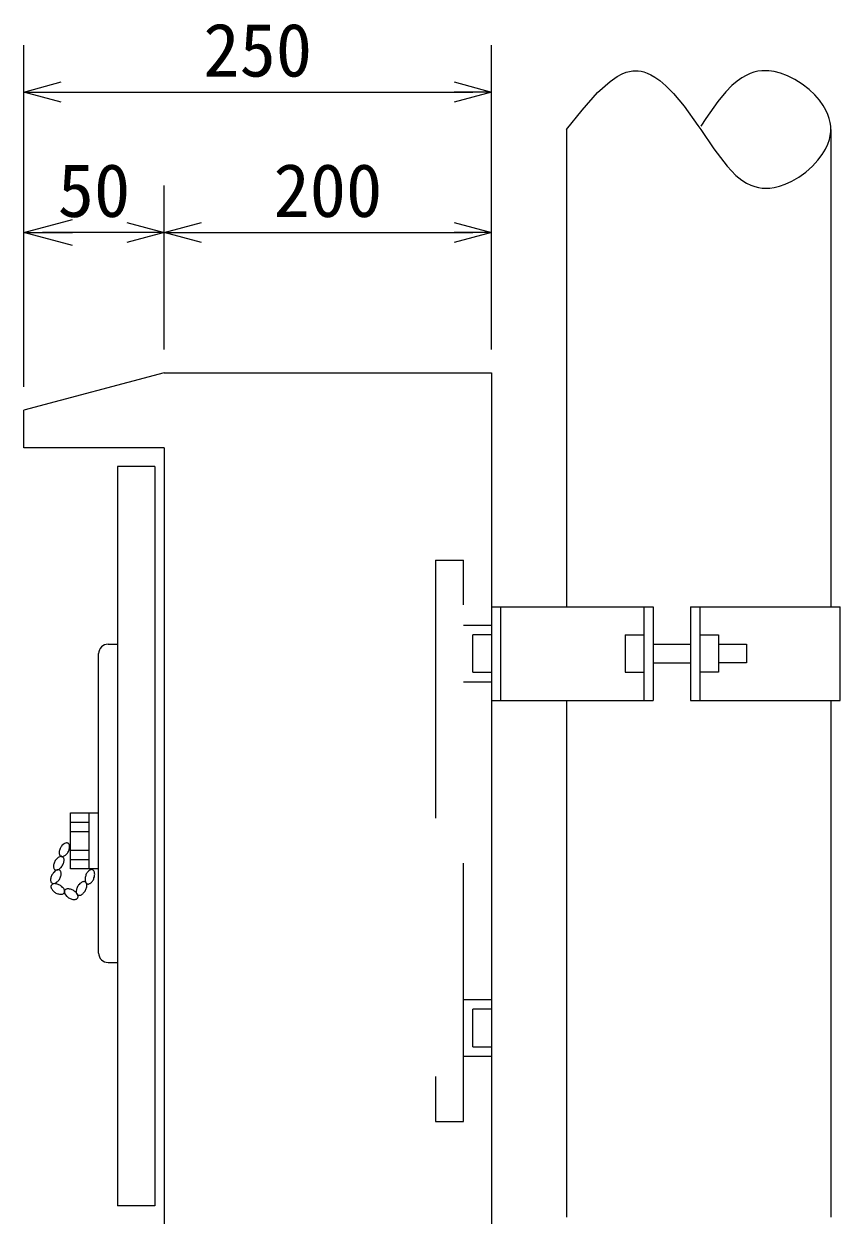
# Model space of a CAD drawing. Units: millimetres, scale not verified. Extents: x 396 to 6718, y 6971 to 11281.
# Drawn here: x 2896 to 3333, y 8808 to 9444 of the extents above; entities that cross this region are included whole.
import ezdxf
from ezdxf.enums import TextEntityAlignment as Align

# ---------------------------------------------------------------- set-up
doc = ezdxf.new("R2010")
doc.units = ezdxf.units.MM
doc.header["$LTSCALE"] = 23.0001
doc.linetypes.add('CHAIN', pattern=[18.5, 12, -1.5, 3.5, -1.5])
doc.linetypes.add('DASHED_SPACED', pattern=[12, 6, -6])
doc.layers.add('寸法', color=3, linetype='Continuous', lineweight=13)
doc.layers.add('本体', color=7, linetype='Continuous', lineweight=20)
doc.styles.add('ＭＳ ゴシック', font='')
doc.styles.get('ＭＳ ゴシック').set_extended_font_data('MS Gothic')

msp = doc.modelspace()

# ---------------------------------------------------------------- linework, layer by layer
at = {"layer": '寸法', "color": 1}
for p, q in [((2896.5, 9250.21), (2896.5, 9432.71)), ((3146.5, 9270.21), (3146.5, 9432.71)), ((2896.5, 9407.71), (2916.5, 9413.07)), ((3126.5, 9413.07), (3146.5, 9407.71)), ((2916.5, 9402.35), (2896.5, 9407.71)), ((2896.5, 9407.71), (2916.5, 9407.71)), ((2906.5, 9407.71), (3136.5, 9407.71)), ((3146.5, 9407.71), (3126.5, 9402.35)), ((3146.5, 9407.71), (3126.5, 9407.71)), ((2896.5, 9270.21), (2896.5, 9357.71)), ((2971.5, 9270.21), (2971.5, 9357.71)), ((2971.5, 9270.21), (2971.5, 9357.71)), ((3146.5, 9270.21), (3146.5, 9357.71)), ((2896.5, 9332.71), (2922.5, 9339.68)), ((2951.5, 9338.07), (2971.5, 9332.71)), ((2971.5, 9332.71), (2991.5, 9338.07)), ((3126.5, 9338.07), (3146.5, 9332.71)), ((2922.5, 9325.75), (2896.5, 9332.71)), ((2896.5, 9332.71), (2922.5, 9332.71)), ((2961.5, 9332.71), (2906.5, 9332.71)), ((2971.5, 9332.71), (2951.5, 9327.35)), ((2971.5, 9332.71), (2951.5, 9332.71)), ((2991.5, 9327.35), (2971.5, 9332.71)), ((2971.5, 9332.71), (2991.5, 9332.71)), ((2981.5, 9332.71), (3136.5, 9332.71)), ((3146.5, 9332.71), (3126.5, 9327.35)), ((3146.5, 9332.71), (3126.5, 9332.71))]:
    msp.add_line(p, q, dxfattribs=at)
at = {"layer": '本体', "linetype": 'CHAIN'}
for p, q in [((3186.5, 9387.71), (3186.5, 9132.71)), ((3327.8, 9387.71), (3327.8, 9132.71)), ((3186.5, 9082.71), (3186.5, 8632.71)), ((3327.8, 9082.71), (3327.8, 8632.71))]:
    msp.add_line(p, q, dxfattribs=at)
at = {"layer": '本体'}
for p, q in [((2971.5, 9257.71), (2896.5, 9237.71)), ((2971.5, 9257.71), (3146.5, 9257.71)), ((3146.5, 9257.71), (3146.5, 8357.71)), ((2896.5, 9217.71), (2896.5, 9237.71)), ((2971.5, 9217.71), (2896.5, 9217.71)), ((2971.5, 9217.71), (2971.5, 8357.71)), ((2966.5, 9207.71), (2946.5, 9207.71)), ((2946.5, 9207.71), (2946.5, 8812.71)), ((2966.5, 9207.71), (2966.5, 8812.71)), ((3146.5, 9132.71), (3232.8, 9132.71)), ((3151.5, 9082.71), (3151.5, 9132.71)), ((3227.8, 9132.71), (3227.8, 9082.71)), ((3232.8, 9132.71), (3232.8, 9082.71)), ((3252.8, 9132.71), (3252.8, 9082.71)), ((3252.8, 9132.71), (3332.8, 9132.71)), ((3257.8, 9132.71), (3257.8, 9082.71)), ((3332.8, 9082.71), (3332.8, 9132.71)), ((3217.8, 9117.71), (3227.8, 9117.71)), ((3217.8, 9117.71), (3217.8, 9097.71)), ((3257.8, 9117.71), (3267.8, 9117.71)), ((3267.8, 9117.71), (3267.8, 9097.71)), ((2936.5, 8947.71), (2936.5, 9107.71)), ((2941.5, 9112.71), (2946.5, 9112.71)), ((3232.8, 9112.71), (3252.8, 9112.71)), ((3267.8, 9112.71), (3282.8, 9112.71)), ((3282.8, 9112.71), (3282.8, 9102.71)), ((3232.8, 9102.71), (3252.8, 9102.71)), ((3282.8, 9102.71), (3267.8, 9102.71)), ((3217.8, 9097.71), (3227.8, 9097.71)), ((3267.8, 9097.71), (3257.8, 9097.71)), ((3146.5, 9082.71), (3232.8, 9082.71)), ((3252.8, 9082.71), (3332.8, 9082.71)), ((2921.5, 9022.71), (2936.5, 9022.71)), ((2921.5, 8992.71), (2921.5, 9022.71)), ((2931.5, 8992.71), (2931.5, 9022.71)), ((2921.5, 9017.71), (2931.5, 9017.71)), ((2921.5, 9012.71), (2931.5, 9012.71)), ((2917.6, 9005.81), (2917.3, 9005.51)), ((2918, 9006.01), (2917.6, 9005.81)), ((2918.3, 9006.31), (2918, 9006.01)), ((2918.7, 9006.41), (2918.3, 9006.31)), ((2919, 9006.51), (2918.7, 9006.41)), ((2919.3, 9006.61), (2919, 9006.51)), ((2919.7, 9006.61), (2919.3, 9006.61)), ((2919.9, 9006.51), (2919.7, 9006.61)), ((2920.2, 9006.41), (2919.9, 9006.51)), ((2920.4, 9006.21), (2920.2, 9006.41)), ((2920.6, 9006.01), (2920.4, 9006.21)), ((2920.8, 9005.71), (2920.6, 9006.01)), ((2920.9, 9005.41), (2920.8, 9005.71)), ((2915.7, 8999.21), (2915.3, 8999.01)), ((2915.5, 9002.51), (2915.4, 9002.11)), ((2915.4, 9002.11), (2915.4, 9001.71)), ((2915.4, 9001.71), (2915.4, 9001.21)), ((2915.4, 9001.21), (2915.4, 9000.81)), ((2915.4, 9000.81), (2915.5, 9000.51)), ((2915.7, 9003.01), (2915.5, 9002.51)), ((2915.5, 9000.51), (2915.6, 9000.21)), ((2915.6, 9000.21), (2915.7, 8999.91)), ((2915.9, 9003.51), (2915.7, 9003.01)), ((2915.7, 8999.91), (2915.9, 8999.71)), ((2916, 8999.31), (2915.7, 8999.21)), ((2916.1, 9003.91), (2915.9, 9003.51)), ((2915.9, 8999.71), (2916.2, 8999.51)), ((2916.3, 8999.41), (2916, 8999.31)), ((2916.3, 9004.31), (2916.1, 9003.91)), ((2916.2, 8999.51), (2916.5, 8999.31)), ((2916.6, 9004.71), (2916.3, 9004.31)), ((2916.6, 8999.41), (2916.3, 8999.41)), ((2916.5, 8999.31), (2916.8, 8999.31)), ((2916.9, 9005.11), (2916.6, 9004.71)), ((2916.9, 8999.31), (2916.6, 8999.41)), ((2916.8, 8999.31), (2917.1, 8999.31)), ((2917.3, 9005.51), (2916.9, 9005.11)), ((2917.2, 8999.21), (2916.9, 8999.31)), ((2917.1, 8999.31), (2917.4, 8999.31)), ((2917.4, 8999.01), (2917.2, 8999.21)), ((2917.4, 8999.31), (2917.7, 8999.41)), ((2917.7, 8999.41), (2918.1, 8999.61)), ((2918.1, 8999.61), (2918.5, 8999.81)), ((2918.5, 8999.81), (2918.8, 9000.11)), ((2918.8, 9000.11), (2919.1, 9000.41)), ((2919.1, 9000.41), (2919.5, 9000.71)), ((2919.5, 9000.71), (2919.8, 9001.11)), ((2919.8, 9001.11), (2920.1, 9001.51)), ((2920.1, 9001.51), (2920.3, 9002.01)), ((2920.3, 9002.01), (2920.5, 9002.41)), ((2920.5, 9002.41), (2920.7, 9002.91)), ((2920.7, 9002.91), (2920.8, 9003.31)), ((2920.8, 9003.31), (2921, 9003.81)), ((2921, 9005.01), (2920.9, 9005.41)), ((2921, 9004.61), (2921, 9005.01)), ((2921, 9004.21), (2921, 9004.61)), ((2921, 9003.81), (2921, 9004.21)), ((2921.5, 9002.71), (2931.5, 9002.71)), ((2912.5, 8995.31), (2912.4, 8994.91)), ((2912.4, 8994.91), (2912.4, 8994.41)), ((2912.4, 8994.41), (2912.4, 8994.01)), ((2912.4, 8994.01), (2912.4, 8993.61)), ((2912.4, 8993.61), (2912.5, 8993.31)), ((2912.7, 8995.81), (2912.5, 8995.31)), ((2912.5, 8993.31), (2912.6, 8992.91)), ((2912.6, 8992.91), (2912.7, 8992.71)), ((2912.9, 8996.21), (2912.7, 8995.81)), ((2913.1, 8996.71), (2912.9, 8996.21)), ((2913.3, 8997.11), (2913.1, 8996.71)), ((2913.6, 8997.51), (2913.3, 8997.11)), ((2913.9, 8997.91), (2913.6, 8997.51)), ((2914.3, 8998.31), (2913.9, 8997.91)), ((2914.6, 8998.61), (2914.3, 8998.31)), ((2914.9, 8998.81), (2914.6, 8998.61)), ((2915.3, 8999.01), (2914.9, 8998.81)), ((2915.4, 8992.61), (2915.8, 8992.91)), ((2915.8, 8992.91), (2916.1, 8993.21)), ((2916.1, 8993.21), (2916.5, 8993.51)), ((2916.5, 8993.51), (2916.8, 8993.91)), ((2916.8, 8993.91), (2917, 8994.31)), ((2917, 8994.31), (2917.3, 8994.81)), ((2917.3, 8994.81), (2917.5, 8995.21)), ((2917.6, 8998.81), (2917.4, 8999.01)), ((2917.5, 8995.21), (2917.7, 8995.71)), ((2917.8, 8998.51), (2917.6, 8998.81)), ((2917.7, 8995.71), (2917.8, 8996.11)), ((2917.9, 8998.21), (2917.8, 8998.51)), ((2917.8, 8996.11), (2917.9, 8996.61)), ((2918, 8997.81), (2917.9, 8998.21)), ((2917.9, 8996.61), (2918, 8997.01)), ((2918, 8997.41), (2918, 8997.81)), ((2918, 8997.01), (2918, 8997.41)), ((2921.5, 8997.71), (2931.5, 8997.71)), ((2910.9, 8987.71), (2910.8, 8987.21)), ((2910.8, 8987.21), (2910.8, 8986.81)), ((2910.8, 8986.81), (2910.8, 8986.41)), ((2911, 8988.11), (2910.9, 8987.71)), ((2911.1, 8988.61), (2911, 8988.11)), ((2911.3, 8989.01), (2911.1, 8988.61)), ((2911.5, 8989.51), (2911.3, 8989.01)), ((2911.8, 8989.91), (2911.5, 8989.51)), ((2912.1, 8990.31), (2911.8, 8989.91)), ((2912.4, 8990.71), (2912.1, 8990.31)), ((2912.7, 8991.01), (2912.4, 8990.71)), ((2912.7, 8992.71), (2912.9, 8992.41)), ((2913, 8991.41), (2912.7, 8991.01)), ((2912.9, 8992.41), (2913.2, 8992.21)), ((2913.4, 8991.61), (2913, 8991.41)), ((2913.2, 8992.21), (2913.5, 8992.11)), ((2913.7, 8991.81), (2913.4, 8991.61)), ((2913.5, 8992.11), (2913.7, 8992.11)), ((2913.7, 8992.11), (2914.1, 8992.11)), ((2914.1, 8992.01), (2913.7, 8991.81)), ((2914.4, 8992.11), (2914.1, 8992.01)), ((2914.1, 8992.11), (2914.4, 8992.11)), ((2914.4, 8992.11), (2914.7, 8992.21)), ((2914.8, 8992.11), (2914.4, 8992.11)), ((2914.7, 8992.21), (2915.1, 8992.41)), ((2915.1, 8992.11), (2914.8, 8992.11)), ((2914.9, 8986.31), (2915.2, 8986.71)), ((2915.1, 8992.41), (2915.4, 8992.61)), ((2915.4, 8992.11), (2915.1, 8992.11)), ((2915.2, 8986.71), (2915.5, 8987.11)), ((2915.6, 8992.01), (2915.4, 8992.11)), ((2915.5, 8987.11), (2915.7, 8987.51)), ((2915.9, 8991.81), (2915.6, 8992.01)), ((2915.7, 8987.51), (2916, 8988.01)), ((2916.1, 8991.51), (2915.9, 8991.81)), ((2916, 8988.01), (2916.1, 8988.41)), ((2916.2, 8991.31), (2916.1, 8991.51)), ((2916.1, 8988.41), (2916.3, 8988.91)), ((2916.3, 8991.01), (2916.2, 8991.31)), ((2916.4, 8990.61), (2916.3, 8991.01)), ((2916.3, 8988.91), (2916.4, 8989.41)), ((2916.5, 8990.21), (2916.4, 8990.61)), ((2916.4, 8989.81), (2916.5, 8990.21)), ((2916.4, 8989.41), (2916.4, 8989.81)), ((2936.5, 8992.71), (2921.5, 8992.71)), ((2929.3, 8987.61), (2929.2, 8987.11)), ((2929.2, 8987.11), (2929.2, 8986.71)), ((2929.2, 8986.71), (2929.3, 8986.31)), ((2929.4, 8988.61), (2929.3, 8988.11)), ((2929.3, 8988.11), (2929.3, 8987.61)), ((2929.6, 8989.01), (2929.4, 8988.61)), ((2929.7, 8989.51), (2929.6, 8989.01)), ((2929.9, 8990.01), (2929.7, 8989.51)), ((2930.2, 8990.41), (2929.9, 8990.01)), ((2930.4, 8990.81), (2930.2, 8990.41)), ((2930.7, 8991.21), (2930.4, 8990.81)), ((2931, 8991.51), (2930.7, 8991.21)), ((2931.3, 8991.71), (2931, 8991.51)), ((2931.7, 8992.01), (2931.3, 8991.71)), ((2932, 8992.11), (2931.7, 8992.01)), ((2932.3, 8992.21), (2932, 8992.11)), ((2932.6, 8992.31), (2932.3, 8992.21)), ((2932.9, 8992.31), (2932.6, 8992.31)), ((2933.2, 8992.21), (2932.9, 8992.31)), ((2933.4, 8992.11), (2933.2, 8992.21)), ((2933.2, 8986.11), (2933.4, 8986.51)), ((2933.7, 8991.91), (2933.4, 8992.11)), ((2933.4, 8986.51), (2933.7, 8986.91)), ((2933.9, 8991.61), (2933.7, 8991.91)), ((2933.7, 8986.91), (2933.9, 8987.41)), ((2934.1, 8991.31), (2933.9, 8991.61)), ((2933.9, 8987.41), (2934, 8987.91)), ((2934, 8987.91), (2934.2, 8988.41)), ((2934.2, 8991.01), (2934.1, 8991.31)), ((2934.3, 8990.61), (2934.2, 8991.01)), ((2934.2, 8988.41), (2934.3, 8988.81)), ((2934.3, 8990.21), (2934.3, 8990.61)), ((2934.4, 8989.81), (2934.3, 8990.21)), ((2934.3, 8989.31), (2934.4, 8989.81)), ((2934.3, 8988.81), (2934.3, 8989.31)), ((2910.8, 8986.41), (2910.9, 8986.11)), ((2910.9, 8986.11), (2911, 8985.71)), ((2911, 8985.71), (2911.2, 8985.51)), ((2911.1, 8983.71), (2911, 8983.41)), ((2911, 8983.41), (2911, 8983.01)), ((2911, 8983.01), (2911.1, 8982.71)), ((2911.2, 8983.91), (2911.1, 8983.71)), ((2911.1, 8982.71), (2911.2, 8982.41)), ((2911.2, 8985.51), (2911.4, 8985.21)), ((2911.4, 8984.21), (2911.2, 8983.91)), ((2911.2, 8982.41), (2911.4, 8982.01)), ((2911.4, 8985.21), (2911.6, 8985.01)), ((2911.6, 8984.41), (2911.4, 8984.21)), ((2911.4, 8982.01), (2911.6, 8981.71)), ((2911.6, 8985.01), (2911.9, 8984.91)), ((2911.9, 8984.51), (2911.6, 8984.41)), ((2911.6, 8981.71), (2911.8, 8981.31)), ((2911.8, 8981.31), (2912.2, 8981.01)), ((2911.9, 8984.91), (2912.2, 8984.91)), ((2912.2, 8984.71), (2911.9, 8984.51)), ((2912.2, 8984.91), (2912.5, 8984.81)), ((2912.6, 8984.71), (2912.2, 8984.71)), ((2912.2, 8981.01), (2912.5, 8980.61)), ((2912.5, 8984.81), (2912.8, 8984.91)), ((2912.5, 8980.61), (2912.9, 8980.31)), ((2913, 8984.81), (2912.6, 8984.71)), ((2912.8, 8984.91), (2913.2, 8985.01)), ((2912.9, 8980.31), (2913.3, 8980.11)), ((2913.4, 8984.71), (2913, 8984.81)), ((2913.2, 8985.01), (2913.5, 8985.21)), ((2913.3, 8980.11), (2913.7, 8979.81)), ((2913.9, 8984.71), (2913.4, 8984.71)), ((2913.5, 8985.21), (2913.9, 8985.41)), ((2913.9, 8985.41), (2914.2, 8985.71)), ((2914.3, 8984.61), (2913.9, 8984.71)), ((2914.2, 8985.71), (2914.6, 8986.01)), ((2914.8, 8984.41), (2914.3, 8984.61)), ((2914.6, 8986.01), (2914.9, 8986.31)), ((2915.2, 8984.21), (2914.8, 8984.41)), ((2915.7, 8984.01), (2915.2, 8984.21)), ((2916.1, 8983.81), (2915.7, 8984.01)), ((2916.5, 8983.51), (2916.1, 8983.81)), ((2916.9, 8983.21), (2916.5, 8983.51)), ((2917.2, 8982.81), (2916.9, 8983.21)), ((2917.5, 8982.51), (2917.2, 8982.81)), ((2917.8, 8982.21), (2917.5, 8982.51)), ((2918, 8981.81), (2917.8, 8982.21)), ((2918.2, 8981.41), (2918, 8981.81)), ((2918.1, 8979.91), (2918.3, 8980.21)), ((2918.3, 8981.11), (2918.2, 8981.41)), ((2918.4, 8981.21), (2918.2, 8980.91)), ((2918.2, 8980.91), (2918.2, 8980.61)), ((2918.2, 8980.61), (2918.2, 8980.31)), ((2918.2, 8980.31), (2918.2, 8980.01)), ((2918.3, 8980.81), (2918.3, 8981.11)), ((2918.3, 8980.51), (2918.3, 8980.81)), ((2918.3, 8980.21), (2918.3, 8980.51)), ((2918.6, 8981.51), (2918.4, 8981.21)), ((2918.8, 8981.71), (2918.6, 8981.51)), ((2919.1, 8981.81), (2918.8, 8981.71)), ((2919.4, 8981.91), (2919.1, 8981.81)), ((2919.7, 8982.01), (2919.4, 8981.91)), ((2920.1, 8982.01), (2919.7, 8982.01)), ((2920.6, 8982.01), (2920.1, 8982.01)), ((2921, 8981.91), (2920.6, 8982.01)), ((2921.4, 8981.81), (2921, 8981.91)), ((2921.9, 8981.71), (2921.4, 8981.81)), ((2922.4, 8981.51), (2921.9, 8981.71)), ((2922.8, 8981.31), (2922.4, 8981.51)), ((2923.2, 8981.01), (2922.8, 8981.31)), ((2923.6, 8980.81), (2923.2, 8981.01)), ((2924, 8980.41), (2923.6, 8980.81)), ((2924.4, 8980.11), (2924, 8980.41)), ((2924.7, 8979.81), (2924.4, 8980.11)), ((2924.6, 8981.41), (2924.5, 8981.01)), ((2924.5, 8981.01), (2924.5, 8980.51)), ((2924.5, 8980.51), (2924.5, 8980.11)), ((2924.5, 8980.11), (2924.6, 8979.81)), ((2924.7, 8981.81), (2924.6, 8981.41)), ((2924.8, 8982.31), (2924.7, 8981.81)), ((2925, 8982.81), (2924.8, 8982.31)), ((2925.2, 8983.21), (2925, 8982.81)), ((2925.5, 8983.61), (2925.2, 8983.21)), ((2925.8, 8984.11), (2925.5, 8983.61)), ((2926.1, 8984.41), (2925.8, 8984.11)), ((2926.4, 8984.81), (2926.1, 8984.41)), ((2926.8, 8985.11), (2926.4, 8984.81)), ((2927.1, 8985.31), (2926.8, 8985.11)), ((2927.5, 8985.61), (2927.1, 8985.31)), ((2927.8, 8985.71), (2927.5, 8985.61)), ((2928.2, 8985.81), (2927.8, 8985.71)), ((2928.5, 8985.91), (2928.2, 8985.81)), ((2928.8, 8985.91), (2928.5, 8985.91)), ((2928.6, 8980.01), (2928.9, 8980.41)), ((2929.1, 8985.81), (2928.8, 8985.91)), ((2928.9, 8980.41), (2929.2, 8980.81)), ((2929.4, 8985.71), (2929.1, 8985.81)), ((2929.2, 8980.81), (2929.5, 8981.31)), ((2929.3, 8986.31), (2929.4, 8985.91)), ((2929.4, 8985.91), (2929.5, 8985.61)), ((2929.6, 8985.51), (2929.4, 8985.71)), ((2929.5, 8985.61), (2929.7, 8985.31)), ((2929.5, 8981.31), (2929.7, 8981.71)), ((2929.8, 8985.31), (2929.6, 8985.51)), ((2929.7, 8985.31), (2929.9, 8985.01)), ((2929.7, 8981.71), (2929.9, 8982.21)), ((2930, 8985.01), (2929.8, 8985.31)), ((2929.9, 8985.01), (2930.1, 8984.81)), ((2929.9, 8982.21), (2930, 8982.61)), ((2930.1, 8984.71), (2930, 8985.01)), ((2930, 8982.61), (2930.1, 8983.11)), ((2930.1, 8984.81), (2930.4, 8984.71)), ((2930.1, 8984.31), (2930.1, 8984.71)), ((2930.2, 8983.91), (2930.1, 8984.31)), ((2930.1, 8983.11), (2930.2, 8983.51)), ((2930.2, 8983.51), (2930.2, 8983.91)), ((2930.4, 8984.71), (2930.7, 8984.61)), ((2930.7, 8984.61), (2931, 8984.61)), ((2931, 8984.61), (2931.3, 8984.71)), ((2931.3, 8984.71), (2931.6, 8984.81)), ((2931.6, 8984.81), (2932, 8984.91)), ((2932, 8984.91), (2932.3, 8985.21)), ((2932.3, 8985.21), (2932.6, 8985.41)), ((2932.6, 8985.41), (2932.9, 8985.81)), ((2932.9, 8985.81), (2933.2, 8986.11)), ((2913.7, 8979.81), (2914.2, 8979.61)), ((2914.2, 8979.61), (2914.6, 8979.41)), ((2914.6, 8979.41), (2915.1, 8979.31)), ((2915.1, 8979.31), (2915.5, 8979.21)), ((2915.5, 8979.21), (2916, 8979.11)), ((2916, 8979.11), (2916.4, 8979.11)), ((2916.4, 8979.11), (2916.8, 8979.11)), ((2916.8, 8979.11), (2917.1, 8979.21)), ((2917.1, 8979.21), (2917.5, 8979.31)), ((2917.5, 8979.31), (2917.7, 8979.51)), ((2917.7, 8979.51), (2918, 8979.71)), ((2918, 8979.71), (2918.1, 8979.91)), ((2918.2, 8980.01), (2918.3, 8979.61)), ((2918.3, 8979.61), (2918.5, 8979.31)), ((2918.5, 8979.31), (2918.7, 8978.91)), ((2918.7, 8978.91), (2919, 8978.61)), ((2919, 8978.61), (2919.3, 8978.21)), ((2919.3, 8978.21), (2919.6, 8977.91)), ((2919.6, 8977.91), (2920, 8977.61)), ((2920, 8977.61), (2920.4, 8977.31)), ((2920.4, 8977.31), (2920.9, 8977.11)), ((2920.9, 8977.11), (2921.3, 8976.91)), ((2921.3, 8976.91), (2921.8, 8976.71)), ((2921.8, 8976.71), (2922.2, 8976.51)), ((2922.2, 8976.51), (2922.7, 8976.41)), ((2922.7, 8976.41), (2923.1, 8976.41)), ((2923.1, 8976.41), (2923.5, 8976.41)), ((2923.5, 8976.41), (2923.9, 8976.41)), ((2923.9, 8976.41), (2924.3, 8976.51)), ((2924.3, 8976.51), (2924.6, 8976.61)), ((2924.6, 8979.81), (2924.7, 8979.51)), ((2924.6, 8976.61), (2924.9, 8976.71)), ((2924.9, 8979.41), (2924.7, 8979.81)), ((2924.7, 8979.51), (2924.9, 8979.21)), ((2925.2, 8979.11), (2924.9, 8979.41)), ((2924.9, 8979.21), (2925.1, 8979.01)), ((2924.9, 8976.71), (2925.1, 8976.91)), ((2925.1, 8979.01), (2925.3, 8978.81)), ((2925.1, 8976.91), (2925.3, 8977.21)), ((2925.3, 8978.71), (2925.2, 8979.11)), ((2925.3, 8978.81), (2925.6, 8978.61)), ((2925.4, 8978.41), (2925.3, 8978.71)), ((2925.3, 8977.21), (2925.4, 8977.41)), ((2925.5, 8978.01), (2925.4, 8978.41)), ((2925.4, 8977.41), (2925.5, 8977.71)), ((2925.5, 8977.71), (2925.5, 8978.01)), ((2925.6, 8978.61), (2925.9, 8978.61)), ((2925.9, 8978.61), (2926.2, 8978.61)), ((2926.2, 8978.61), (2926.6, 8978.61)), ((2926.6, 8978.61), (2926.9, 8978.71)), ((2926.9, 8978.71), (2927.3, 8978.91)), ((2927.3, 8978.91), (2927.6, 8979.11)), ((2927.6, 8979.11), (2928, 8979.41)), ((2928, 8979.41), (2928.3, 8979.71)), ((2928.3, 8979.71), (2928.6, 8980.01)), ((2941.5, 8942.71), (2946.5, 8942.71)), ((2966.5, 8812.71), (2946.5, 8812.71))]:
    msp.add_line(p, q, dxfattribs=at)
at = {"layer": '本体', "linetype": 'DASHED_SPACED'}
for p, q in [((3116.5, 9157.71), (3131.5, 9157.71)), ((3116.5, 9157.71), (3116.5, 8857.71)), ((3131.5, 8857.71), (3131.5, 9157.71)), ((3146.5, 9122.71), (3131.5, 9122.71)), ((3146.5, 9117.71), (3136.5, 9117.71)), ((3136.5, 9097.71), (3136.5, 9117.71)), ((3136.5, 9097.71), (3146.5, 9097.71)), ((3131.5, 9092.71), (3146.5, 9092.71)), ((3146.5, 8922.71), (3131.5, 8922.71)), ((3146.5, 8917.71), (3136.5, 8917.71)), ((3136.5, 8897.71), (3136.5, 8917.71)), ((3136.5, 8897.71), (3146.5, 8897.71)), ((3131.5, 8892.71), (3146.5, 8892.71)), ((3116.5, 8857.71), (3131.5, 8857.71))]:
    msp.add_line(p, q, dxfattribs=at)
at = {"layer": '本体', "linetype": 'CHAIN'}
msp.add_lwpolyline([(3186.5, 9387.71), (3194.82, 9398.07), (3203.12, 9407.37), (3209.84, 9413.42), (3213.55, 9415.97), (3216.25, 9417.4), (3218.42, 9418.25), (3220.26, 9418.76), (3221.9, 9419.03), (3223.4, 9419.11), (3223.47, 9419.11), (3224.89, 9419.04), (3226.37, 9418.83), (3227.94, 9418.43), (3229.66, 9417.83), (3231.58, 9416.94), (3233.78, 9415.66), (3236.39, 9413.82), (3239.58, 9411.09), (3243.68, 9406.92), (3249.35, 9400.13), (3256.75, 9389.91), (3258.25, 9387.71), (3265.29, 9377.35), (3272.39, 9368.05), (3277.12, 9363.18), (3280.24, 9360.67), (3282.79, 9359.06), (3285.03, 9357.96), (3287.11, 9357.2), (3289.11, 9356.69), (3291.09, 9356.4), (3293.03, 9356.31), (3295.12, 9356.42), (3297.53, 9356.77), (3300.3, 9357.44), (3303.45, 9358.53), (3306.96, 9360.13), (3310.71, 9362.29), (3314.47, 9364.97), (3317.95, 9368.03), (3320.92, 9371.23), (3323.26, 9374.36), (3324.99, 9377.27), (3326.22, 9379.94), (3327.03, 9382.36), (3327.53, 9384.57), (3327.76, 9386.6), (3327.8, 9387.71), (3327.72, 9389.55), (3327.44, 9391.47), (3326.94, 9393.51), (3326.18, 9395.7), (3325.1, 9398.06), (3323.62, 9400.59), (3321.68, 9403.31), (3319.2, 9406.16), (3316.14, 9409.07), (3312.56, 9411.86), (3308.64, 9414.34), (3304.66, 9416.33), (3300.91, 9417.74), (3297.57, 9418.6), (3294.71, 9419.02), (3293.03, 9419.11), (3290.85, 9419.05), (3288.77, 9418.77), (3286.71, 9418.29), (3284.65, 9417.59), (3282.51, 9416.62), (3280.25, 9415.32), (3277.77, 9413.58), (3274.98, 9411.2), (3271.66, 9407.83), (3267.41, 9402.69), (3260.93, 9393.57), (3258.25, 9389.55)], dxfattribs=at)
at = {"layer": '本体'}
for centre, start, end in [((2941.5, 9107.71), 90, 180), ((2941.5, 8947.71), 180, 270)]:
    msp.add_arc(centre, 5, start, end, dxfattribs=at)

# ---------------------------------------------------------------- texts
at = {"layer": '寸法', "style": 'ＭＳ ゴシック'}
for s, p in [('250', (3021.5, 9430.21)), ('50', (2934, 9355.21)), ('200', (3059, 9355.21))]:
    msp.add_text(s, height=28.49, dxfattribs=at).set_placement(p, align=Align.MIDDLE_CENTER)

doc.saveas('drawing.dxf')
